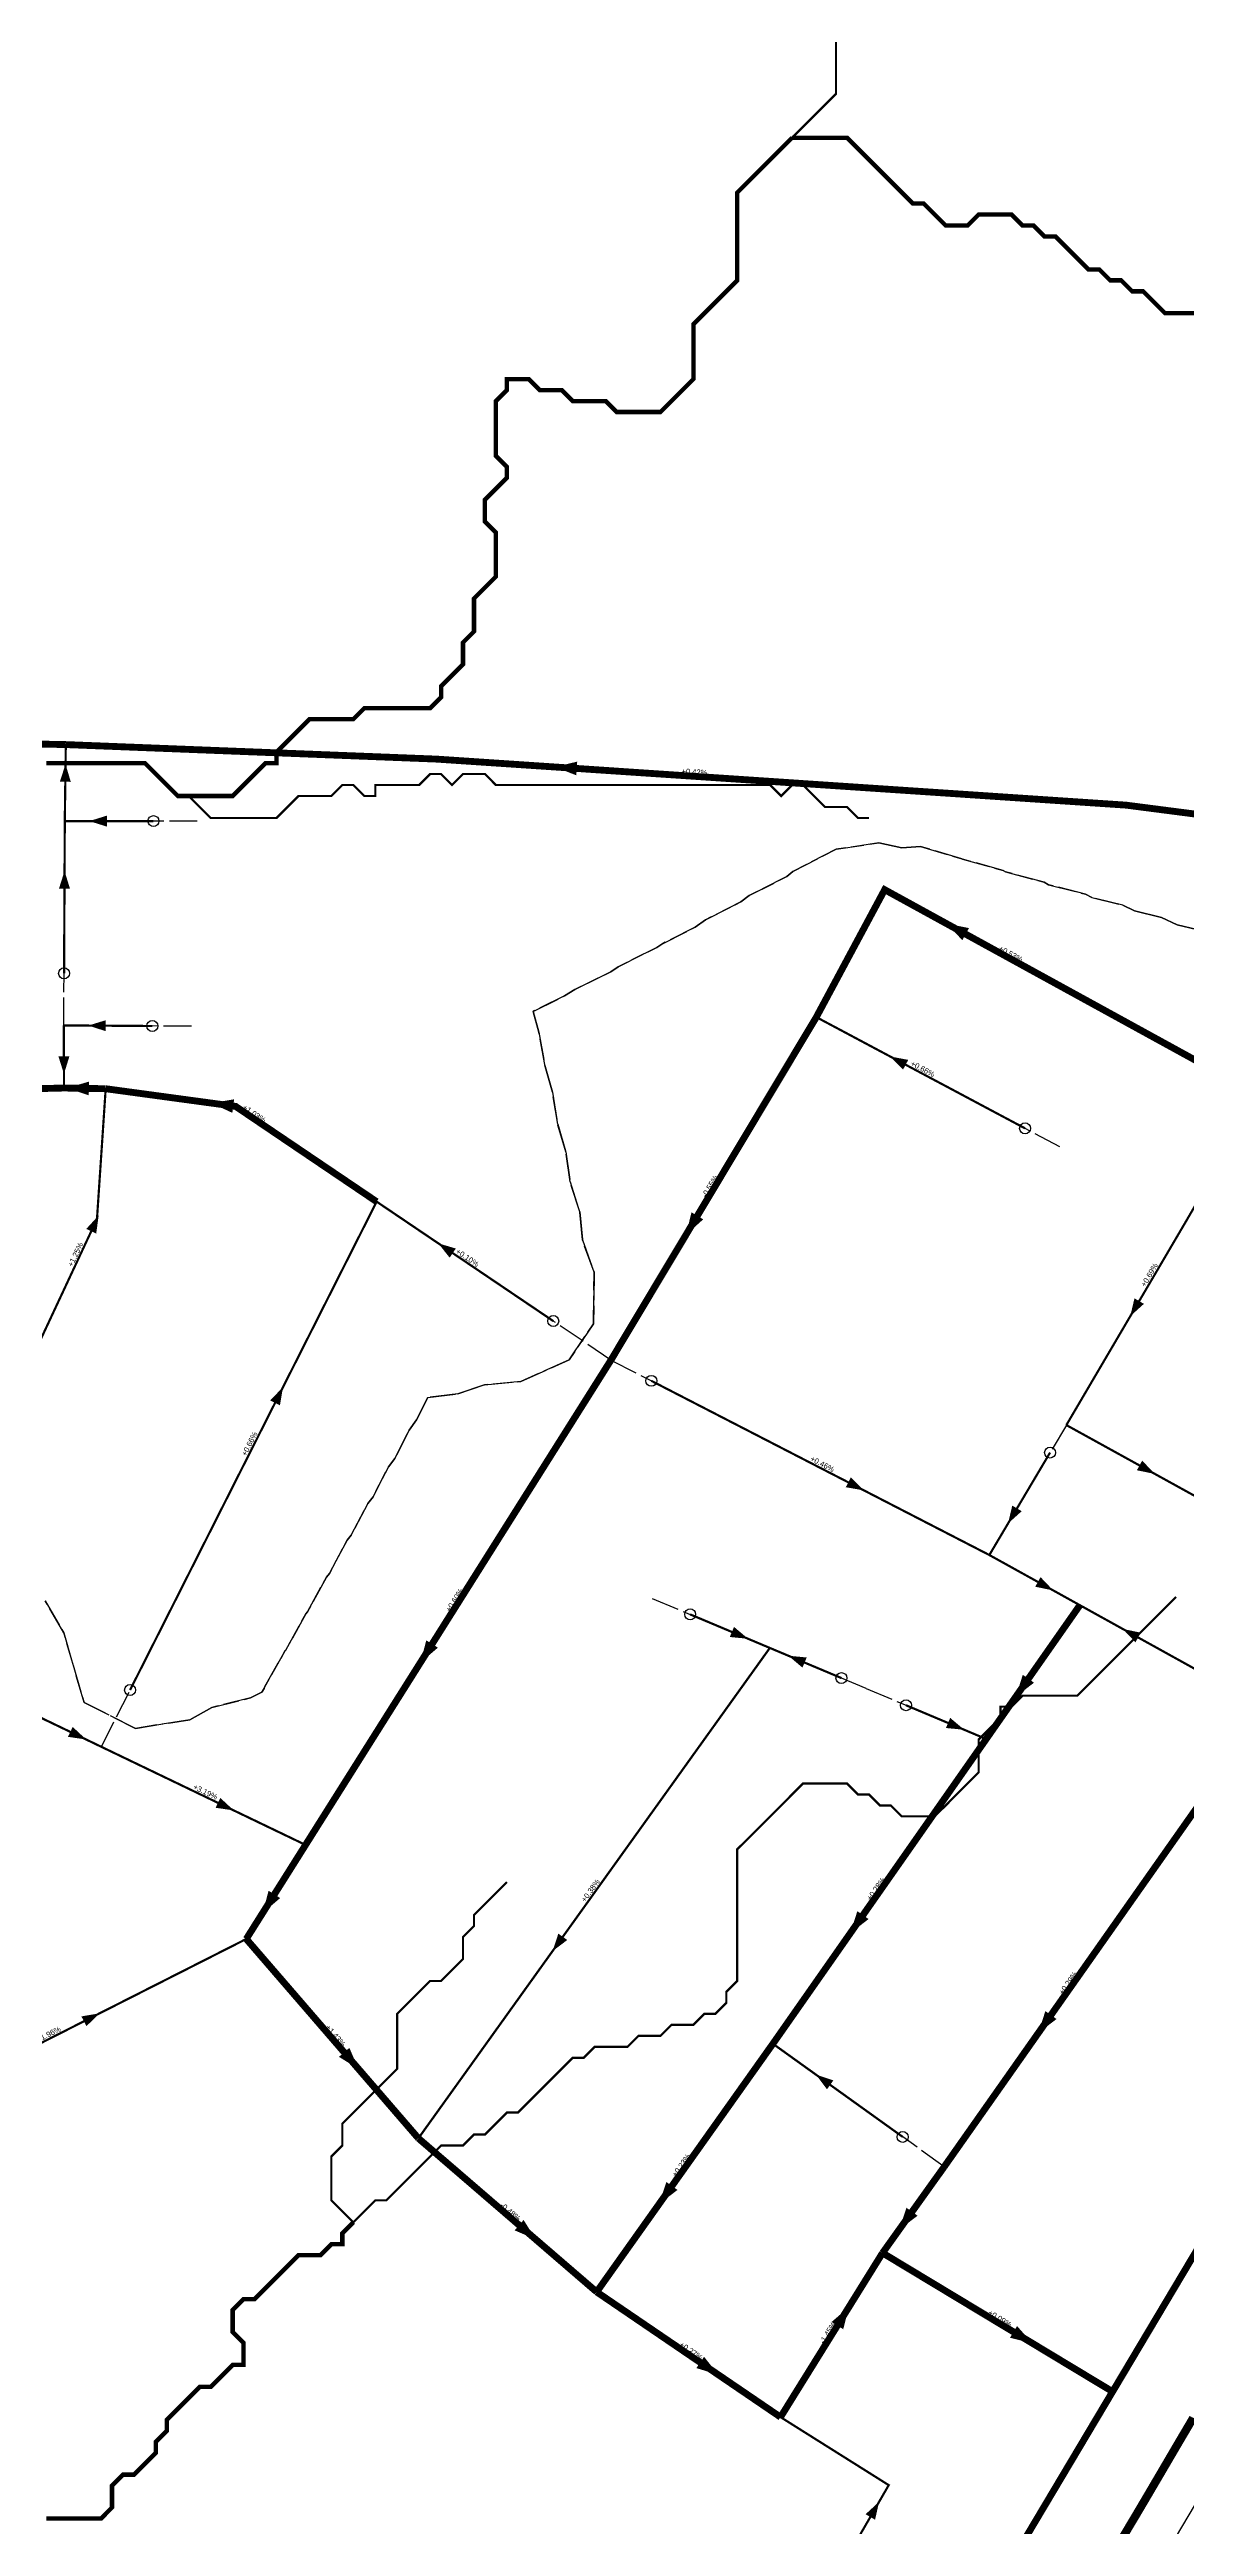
# Model space of a CAD drawing. Header units: metres. Extents: x 442821 to 452274, y 2561971 to 2571293.
# Drawn here: x 446961 to 447375, y 2566253 to 2567157 of the extents above; entities that cross this region are included whole.
import ezdxf
from ezdxf.enums import TextEntityAlignment as Align

# ---------------------------------------------------------------- set-up
doc = ezdxf.new("R2010")
doc.units = ezdxf.units.M
doc.header["$LTSCALE"] = 8
doc.linetypes.add('DASHDOT', pattern=[3.556, 2.54, -0.508, 0, -0.508])
doc.linetypes.add('DASHED', pattern=[1.524, 1.27, -0.254])
for name, color, linetype in [('A_ARROWS', 7, 'Continuous'), ('A_BUILT_2006', 252, 'Continuous'), ('A_CATCHMENTS', 7, 'Continuous'), ('A_ENVELOPE', 3, 'Continuous'), ('A_GRADIENT', 8, 'Continuous'), ('A_HEAD_GAP', 8, 'Continuous'), ('A_HEADS', 8, 'Continuous'), ('A_MAIN_PIPE', 5, 'Continuous'), ('A_STREAMS', 5, 'Continuous')]:
    doc.layers.add(name, color=color, linetype=linetype)

msp = doc.modelspace()

# ---------------------------------------------------------------- linework, layer by layer
at = {"layer": 'A_ARROWS', "color": 2}
for points in [[(446966.53, 2566895.87), (446968.45, 2566889.45), (446964.45, 2566889.5)], [(447144.98, 2566894.87), (447153.13, 2566896.83), (447152.8, 2566891.84)], [(446975.2, 2566875.13), (446981.6, 2566877.13), (446981.6, 2566873.13)], [(446966.17, 2566856.92), (446968.14, 2566850.51), (446964.14, 2566850.53)], [(446974.81, 2566800.56), (446981.22, 2566802.52), (446981.2, 2566798.52)], [(446965.96, 2566782.92), (446963.94, 2566789.31), (446967.94, 2566789.32)], [(446967.05, 2566777.77), (446975.09, 2566780.13), (446975.01, 2566775.13)], [(447019.77, 2566772.28), (447028.03, 2566773.68), (447027.36, 2566768.73)], [(446978.62, 2566731.36), (446977.72, 2566724.71), (446974.1, 2566726.4)], [(447102.44, 2566721.16), (447108.86, 2566719.24), (447106.62, 2566715.92)], [(447045.82, 2566668.67), (447044.72, 2566662.06), (447041.15, 2566663.86)]]:
    msp.add_solid(points, dxfattribs=at)
at = {"layer": 'A_ARROWS', "color": 1}
for points in [[(447287.78, 2566837.76), (447296, 2566836.1), (447293.59, 2566831.71)], [(447267.26, 2566789.29), (447273.85, 2566788.05), (447271.97, 2566784.52)], [(447192.84, 2566724.31), (447194.8, 2566732.46), (447199.09, 2566729.89)], [(447354.83, 2566694.56), (447356.35, 2566701.09), (447359.8, 2566699.07)], [(447257.68, 2566631.04), (447251.08, 2566632.2), (447252.91, 2566635.75)], [(447363.8, 2566637.04), (447357.23, 2566638.38), (447359.17, 2566641.89)], [(447310.25, 2566618.97), (447311.79, 2566625.49), (447315.23, 2566623.45)], [(447326.74, 2566594.55), (447320.17, 2566595.9), (447322.11, 2566599.4)], [(447215.44, 2566576.93), (447208.77, 2566577.57), (447210.32, 2566581.25)], [(447352.09, 2566580.5), (447358.65, 2566579.15), (447356.72, 2566575.65)], [(447095.95, 2566568.24), (447098.1, 2566576.35), (447102.33, 2566573.68)], [(447230.14, 2566570.74), (447236.82, 2566570.1), (447235.27, 2566566.41)], [(447313.09, 2566555.79), (447315.63, 2566563.78), (447319.72, 2566560.91)], [(446974.05, 2566540.19), (446967.42, 2566541.16), (446969.15, 2566544.77)], [(447294.28, 2566543.74), (447287.6, 2566544.38), (447289.16, 2566548.06)], [(447027.88, 2566514.32), (447021.25, 2566515.29), (447022.98, 2566518.89)], [(447038.43, 2566476.93), (447040.58, 2566485.03), (447044.81, 2566482.36)], [(447252.75, 2566469.58), (447255.29, 2566477.57), (447259.39, 2566474.7)], [(447144.15, 2566463.03), (447146.25, 2566469.39), (447149.5, 2566467.06)], [(446978.94, 2566440.31), (446974.14, 2566435.63), (446972.33, 2566439.2)], [(447321.3, 2566433.15), (447323.86, 2566441.13), (447327.94, 2566438.25)], [(447073.37, 2566420.03), (447066.25, 2566424.45), (447070.04, 2566427.72)], [(447240.18, 2566417.97), (447246.55, 2566415.86), (447244.22, 2566412.61)], [(447183.04, 2566370.83), (447185.64, 2566378.8), (447189.71, 2566375.91)], [(447138.01, 2566357.86), (447130.32, 2566361.18), (447133.58, 2566364.97)], [(447270.57, 2566361.45), (447273.2, 2566369.41), (447277.26, 2566366.5)], [(447252.24, 2566333.23), (447250.14, 2566325.11), (447245.9, 2566327.75)], [(447319.1, 2566320), (447310.96, 2566321.99), (447313.54, 2566326.27)], [(447204.6, 2566308.5), (447196.58, 2566310.94), (447199.39, 2566315.07)], [(447263.23, 2566262.18), (447261.76, 2566255.64), (447258.3, 2566257.64)]]:
    msp.add_solid(points, dxfattribs=at)
at = {"layer": 'A_BUILT_2006', "color": 252}
msp.add_lwpolyline([(444423.44, 2563343.22), (444431.48, 2563355.29), (444572.94, 2563267.78), (444295.21, 2562786.94), (444363.08, 2562577.11), (444377.7, 2562576.48), (444569.24, 2562603.97), (444800.07, 2562694.29), (445148.67, 2563361.17), (445469.39, 2563197.45), (445714.59, 2563159.34), (445807.53, 2563389.68), (445994.14, 2563715.01), (446180.57, 2564037.67), (446320.8, 2564284.9), (446551.38, 2564695.06), (447061.57, 2565726.9), (448013.44, 2567331.59), (448231.64, 2567243.66), (448332.26, 2567295.53), (448412.16, 2567436.64)], dxfattribs=at)
at = {"layer": 'A_CATCHMENTS', "color": 2, "linetype": 'DASHED'}
msp.add_lwpolyline([(447379.1, 2566835.6), (447371.94, 2566837.32), (447366.17, 2566840), (447356.41, 2566842.38), (447352.06, 2566844.49), (447340.81, 2566847.3), (447338.52, 2566848.48), (447325.06, 2566851.94), (447323.48, 2566852.82), (447309.32, 2566856.6), (447308.44, 2566857.14), (447293.59, 2566861.28), (447293.39, 2566861.41), (447278.36, 2566865.86), (447271.55, 2566865.33), (447263.12, 2566867.21), (447247.63, 2566864.86), (447231.76, 2566856.79), (447229.57, 2566854.92), (447215.84, 2566847.95), (447212.86, 2566845.68), (447199.92, 2566839.11), (447196.14, 2566836.44), (447184, 2566830.28), (447182.17, 2566829.04), (447168.12, 2566821.99), (447165.36, 2566820.22), (447152.23, 2566813.7), (447148.55, 2566811.41), (447137.05, 2566805.74), (447139.18, 2566798.14), (447141.42, 2566785.58), (447144.09, 2566776.33), (447146.01, 2566764.6), (447149.03, 2566754.49), (447150.56, 2566743.56), (447154.05, 2566732.6), (447155.03, 2566722.41), (447159.29, 2566710.59), (447159.08, 2566691.83), (447150.2, 2566678.69), (447132.57, 2566670.79), (447119.29, 2566669.53), (447109.57, 2566666.28), (447098.64, 2566664.87), (447094.57, 2566656.73), (447091.84, 2566652.99), (447086.62, 2566642.73), (447084.3, 2566639.6), (447078.67, 2566628.74), (447076.77, 2566626.22), (447070.72, 2566614.75), (447069.24, 2566612.83), (447062.76, 2566600.76), (447061.71, 2566599.43), (447054.79, 2566586.78), (447054.19, 2566586.04), (447046.82, 2566572.8), (447046.68, 2566572.64), (447039.09, 2566559.28), (447038.92, 2566558.78), (447038.14, 2566557.43), (447034.03, 2566555.43), (447019.83, 2566551.81), (447011.85, 2566547.41), (446992.01, 2566544.26), (446973.29, 2566553.71), (446965.91, 2566579.03), (446959.06, 2566590.82)], dxfattribs=at)
at = {"layer": 'A_CATCHMENTS', "color": 1, "linetype": 'DASHED'}
for points in [[(446959.06, 2566590.82), (446965.91, 2566579.03), (446973.29, 2566553.71), (446992.01, 2566544.26), (447011.85, 2566547.41), (447019.83, 2566551.81), (447034.03, 2566555.43), (447038.14, 2566557.43), (447038.92, 2566558.78), (447039.09, 2566559.28), (447046.68, 2566572.64), (447046.82, 2566572.8), (447054.19, 2566586.04), (447054.79, 2566586.78), (447061.71, 2566599.43), (447062.76, 2566600.76), (447069.24, 2566612.83), (447070.72, 2566614.75), (447076.77, 2566626.22), (447078.67, 2566628.74), (447084.3, 2566639.6), (447086.62, 2566642.73), (447091.84, 2566652.99), (447094.57, 2566656.73), (447098.64, 2566664.87), (447109.57, 2566666.28), (447119.29, 2566669.53), (447132.57, 2566670.79), (447150.2, 2566678.69), (447159.08, 2566691.83), (447159.29, 2566710.59), (447155.03, 2566722.41), (447154.05, 2566732.6), (447150.56, 2566743.56), (447149.03, 2566754.49), (447146.01, 2566764.6), (447144.09, 2566776.33), (447141.42, 2566785.58), (447139.18, 2566798.14), (447137.05, 2566805.74), (447148.55, 2566811.41), (447152.23, 2566813.7), (447165.36, 2566820.22), (447168.12, 2566821.99), (447182.17, 2566829.04), (447184, 2566830.28), (447196.14, 2566836.44), (447199.92, 2566839.11), (447212.86, 2566845.68), (447215.84, 2566847.95), (447229.57, 2566854.92), (447231.76, 2566856.79), (447247.63, 2566864.86), (447263.12, 2566867.21), (447271.55, 2566865.33), (447278.36, 2566865.86), (447293.39, 2566861.41), (447293.59, 2566861.28), (447308.44, 2566857.14), (447309.32, 2566856.6), (447323.48, 2566852.82), (447325.06, 2566851.94), (447338.52, 2566848.48), (447340.81, 2566847.3), (447352.06, 2566844.49), (447356.41, 2566842.38), (447366.17, 2566840), (447371.94, 2566837.32), (447379.1, 2566835.6)], [(447377.76, 2566292.74), (447373.03, 2566284.73), (447366.84, 2566274.17), (447360.62, 2566263.58), (447357.48, 2566258.26), (447355.42, 2566254.8), (447348.06, 2566242.44)]]:
    msp.add_lwpolyline(points, dxfattribs=at)
at = {"layer": 'A_ENVELOPE', "color": 3}
msp.add_lwpolyline([(447377.76, 2566292.74), (447373.03, 2566284.73), (447366.84, 2566274.17), (447360.62, 2566263.58), (447357.48, 2566258.26), (447355.42, 2566254.8), (447348.06, 2566242.44)], dxfattribs=at)
at = {"layer": 'A_HEAD_GAP', "color": 8, "linetype": 'DASHED'}
for points in [[(447014.59, 2566875.13), (446998.6, 2566875.13)], [(446965.91, 2566800.61), (446966, 2566819.61)], [(447012.41, 2566800.32), (446998.17, 2566800.41)], [(447329.09, 2566756.34), (447316.46, 2566763.07)], [(447165.45, 2566678.58), (447144.4, 2566692.8)], [(447165.45, 2566678.58), (447180.18, 2566670.99)], [(447331.52, 2566654.86), (447325.58, 2566644.83)], [(447180.5, 2566591.64), (447194.32, 2566585.82)], [(447258.45, 2566558.82), (447249.5, 2566562.59)], [(446979.6, 2566537.52), (446990.07, 2566558.24)], [(447258.45, 2566558.82), (447273.04, 2566552.68)], [(447286.99, 2566384.39), (447271.83, 2566395.26)]]:
    msp.add_lwpolyline(points, dxfattribs=at)
at = {"layer": 'A_HEADS', "color": 2}
for centre in [(446998.6, 2566875.13), (446966, 2566819.61), (446998.17, 2566800.41), (447144.4, 2566692.8), (446990.07, 2566558.24)]:
    msp.add_circle(centre, 2, dxfattribs=at)
at = {"layer": 'A_HEADS', "color": 1}
for centre in [(447316.46, 2566763.07), (447180.18, 2566670.99), (447325.58, 2566644.83), (447194.32, 2566585.82), (447249.5, 2566562.59), (447273.04, 2566552.68), (447271.83, 2566395.26)]:
    msp.add_circle(centre, 2, dxfattribs=at)
at = {"layer": 'A_MAIN_PIPE', "color": 5, "const_width": 3}
msp.add_lwpolyline([(447377.76, 2566292.74), (447373.03, 2566284.73), (447366.84, 2566274.17), (447360.62, 2566263.58), (447357.48, 2566258.26), (447355.42, 2566254.8), (447348.06, 2566242.44)], dxfattribs=at)
at = {"layer": 'A_SECONDARY_HEADER', "color": 2, "linetype": 'DASHED', "const_width": 2.5}
for points in [[(446966.63, 2566903.04), (446924.95, 2566903.86)], [(447424.26, 2566871.78), (447353.34, 2566880.95), (447101.95, 2566897.74), (446966.63, 2566903.04)], [(446965.98, 2566777.79), (446923.71, 2566776.75)], [(446981.17, 2566777.53), (446965.98, 2566777.79)]]:
    msp.add_lwpolyline(points, dxfattribs=at)
at = {"layer": 'A_SECONDARY_HEADER', "color": 1, "const_width": 2.5}
for points in [[(447401.87, 2566775.14), (447265.26, 2566850.12), (447240.34, 2566803.64)], [(447165.45, 2566678.58), (447054.06, 2566501.74)], [(447336.45, 2566589.17), (447302.29, 2566540.36)], [(447032.45, 2566467.44), (447095.21, 2566394.74)]]:
    msp.add_lwpolyline(points, dxfattribs=at)
at = {"layer": 'A_SECONDARY_HEADER', "color": 1, "linetype": 'DASHDOT', "const_width": 2.5}
for points in [[(447240.34, 2566803.64), (447165.45, 2566678.58)], [(447054.06, 2566501.74), (447032.45, 2566467.44)], [(447095.21, 2566394.74), (447160.23, 2566338.71)], [(447227.28, 2566293.06), (447264.48, 2566352.93)]]:
    msp.add_lwpolyline(points, dxfattribs=at)
at = {"layer": 'A_SECONDARY_HEADER', "color": 2, "const_width": 2.5}
msp.add_lwpolyline([(447079.99, 2566736.34), (447028.57, 2566771.09), (446981.17, 2566777.53)], dxfattribs=at)
at = {"layer": 'A_SECONDARY_HEADER', "color": 1, "linetype": 'DASHED', "const_width": 2.5}
for points in [[(447302.29, 2566540.36), (447224.5, 2566429.22)], [(447379.96, 2566516.51), (447286.99, 2566384.39)], [(447451.96, 2566476.33), (447348.38, 2566302.35)], [(447224.5, 2566429.22), (447160.23, 2566338.71)], [(447286.99, 2566384.39), (447264.48, 2566352.93)], [(447264.48, 2566352.93), (447348.38, 2566302.35)], [(447160.23, 2566338.71), (447227.28, 2566293.06)], [(447348.38, 2566302.35), (447239.85, 2566120.07)]]:
    msp.add_lwpolyline(points, dxfattribs=at)
at = {"layer": 'A_SECONDARY_MAIN', "color": 2, "linetype": 'DASHED', "const_width": 0.8}
for points in [[(446966.26, 2566875.13), (446966.63, 2566903.04)], [(446998.6, 2566875.13), (446966.26, 2566875.13)], [(446998.17, 2566800.41), (446965.91, 2566800.61)]]:
    msp.add_lwpolyline(points, dxfattribs=at)
at = {"layer": 'A_SECONDARY_MAIN', "color": 2, "linetype": 'DASHDOT', "const_width": 0.8}
msp.add_lwpolyline([(446965.91, 2566800.61), (446965.98, 2566777.79)], dxfattribs=at)
at = {"layer": 'A_SECONDARY_MAIN', "color": 1, "const_width": 0.8}
for points in [[(447316.46, 2566763.07), (447240.34, 2566803.64)], [(447194.32, 2566585.82), (447223.38, 2566573.58)], [(447273.04, 2566552.68), (447302.29, 2566540.36)], [(446979.6, 2566537.52), (447054.06, 2566501.74)]]:
    msp.add_lwpolyline(points, dxfattribs=at)
at = {"layer": 'A_SECONDARY_MAIN', "color": 2, "const_width": 0.8}
msp.add_lwpolyline([(446945.08, 2566659.59), (446978, 2566730.02), (446981.17, 2566777.53)], dxfattribs=at)
at = {"layer": 'A_SECONDARY_MAIN', "color": 1, "linetype": 'DASHED', "const_width": 0.8}
for points in [[(447331.52, 2566654.86), (447379.49, 2566628.39)], [(447303.43, 2566607.47), (447336.45, 2566589.17)], [(447223.38, 2566573.58), (447095.21, 2566394.74)], [(447218, 2566183.9), (447266.74, 2566268.25), (447227.28, 2566293.06)]]:
    msp.add_lwpolyline(points, dxfattribs=at)
at = {"layer": 'A_SECONDARY_MAIN_BRANCH', "color": 2, "const_width": 0.8}
for points in [[(446966, 2566819.61), (446966.26, 2566875.13)], [(446990.07, 2566558.24), (447079.99, 2566736.34)]]:
    msp.add_lwpolyline(points, dxfattribs=at)
at = {"layer": 'A_SECONDARY_MAIN_BRANCH', "color": 1, "const_width": 0.8}
for points in [[(447394.71, 2566762.82), (447375.28, 2566729.39), (447331.52, 2566654.86)], [(447249.5, 2566562.59), (447223.38, 2566573.58)], [(446956.71, 2566548.52), (446979.6, 2566537.52)], [(446889.76, 2566395.1), (447032.45, 2566467.44)], [(447271.83, 2566395.26), (447224.5, 2566429.22)]]:
    msp.add_lwpolyline(points, dxfattribs=at)
at = {"layer": 'A_SECONDARY_MAIN_BRANCH', "color": 2, "linetype": 'DASHED', "const_width": 0.8}
msp.add_lwpolyline([(447144.4, 2566692.8), (447079.99, 2566736.34)], dxfattribs=at)
at = {"layer": 'A_SECONDARY_MAIN_BRANCH', "color": 1, "linetype": 'DASHED', "const_width": 0.8}
for points in [[(447180.18, 2566670.99), (447303.43, 2566607.47)], [(447325.58, 2566644.83), (447303.43, 2566607.47)], [(447384.28, 2566562.67), (447336.45, 2566589.17)]]:
    msp.add_lwpolyline(points, dxfattribs=at)
at = {"layer": 'A_STREAMS', "color": 5}
for points, const_width in [([(447247.51, 2567160.38), (447247.51, 2567156.38), (447247.51, 2567152.38), (447247.51, 2567148.38), (447247.51, 2567144.37), (447247.51, 2567140.37), (447243.51, 2567136.37), (447239.51, 2567132.37), (447235.51, 2567128.37), (447231.51, 2567124.37)], 0.8), ([(447231.51, 2567124.37), (447227.51, 2567120.37), (447223.51, 2567116.36), (447219.51, 2567112.36), (447215.51, 2567108.36), (447211.5, 2567104.36), (447211.5, 2567100.36), (447211.5, 2567096.36), (447211.5, 2567092.36), (447211.5, 2567088.35), (447211.5, 2567084.35), (447211.5, 2567080.35), (447211.5, 2567076.35), (447211.5, 2567072.35), (447207.5, 2567068.35), (447203.5, 2567064.35), (447199.5, 2567060.34), (447195.5, 2567056.34), (447195.5, 2567052.34), (447195.5, 2567048.34), (447195.5, 2567044.34), (447195.5, 2567040.34), (447195.5, 2567036.34), (447191.5, 2567032.33), (447187.5, 2567028.33), (447183.5, 2567024.33), (447179.5, 2567024.33), (447175.5, 2567024.33), (447171.5, 2567024.33), (447167.5, 2567024.33), (447163.5, 2567028.33), (447159.5, 2567028.33), (447155.5, 2567028.33), (447151.5, 2567028.33), (447147.5, 2567032.33), (447143.5, 2567032.33), (447139.49, 2567032.33), (447135.49, 2567036.34), (447131.49, 2567036.34), (447127.49, 2567036.34), (447127.49, 2567032.33), (447123.49, 2567028.33), (447123.49, 2567024.33), (447123.49, 2567020.33), (447123.49, 2567016.33), (447123.49, 2567012.33), (447123.49, 2567008.33), (447127.49, 2567004.32), (447127.49, 2567000.32), (447123.49, 2566996.32), (447119.49, 2566992.32), (447119.49, 2566988.32), (447119.49, 2566984.32), (447123.49, 2566980.32), (447123.49, 2566976.32), (447123.49, 2566972.31), (447123.49, 2566968.31), (447123.49, 2566964.31), (447119.49, 2566960.31), (447115.49, 2566956.31), (447115.49, 2566952.31), (447115.49, 2566948.31), (447115.49, 2566944.3), (447111.49, 2566940.3), (447111.49, 2566936.3), (447111.49, 2566932.3), (447107.49, 2566928.3), (447103.49, 2566924.3), (447103.49, 2566920.3), (447099.49, 2566916.29), (447095.49, 2566916.29), (447091.49, 2566916.29), (447087.49, 2566916.29), (447083.49, 2566916.29), (447079.49, 2566916.29), (447075.49, 2566916.29), (447071.49, 2566912.29), (447067.48, 2566912.29), (447063.48, 2566912.29), (447059.48, 2566912.29), (447055.48, 2566912.29), (447051.48, 2566908.29), (447047.48, 2566904.29), (447043.48, 2566900.29), (447043.48, 2566896.29), (447039.48, 2566896.29), (447035.48, 2566892.29), (447031.48, 2566888.28), (447027.48, 2566884.28), (447023.48, 2566884.28), (447019.48, 2566884.28), (447015.48, 2566884.28), (447011.48, 2566884.28)], 1.6), ([(447379.53, 2567060.34), (447375.53, 2567060.34), (447371.53, 2567060.34), (447367.53, 2567060.34), (447363.53, 2567064.35), (447359.53, 2567068.35), (447355.52, 2567068.35), (447351.52, 2567072.35), (447347.52, 2567072.35), (447343.52, 2567076.35), (447339.52, 2567076.35), (447335.52, 2567080.35), (447331.52, 2567084.35), (447327.52, 2567088.35), (447323.52, 2567088.35), (447319.52, 2567092.36), (447315.52, 2567092.36), (447311.52, 2567096.36), (447307.52, 2567096.36), (447303.52, 2567096.36), (447299.52, 2567096.36), (447295.52, 2567092.36), (447291.52, 2567092.36), (447287.52, 2567092.36), (447283.51, 2567096.36), (447279.51, 2567100.36), (447275.51, 2567100.36), (447271.51, 2567104.36), (447267.51, 2567108.36), (447263.51, 2567112.36), (447259.51, 2567116.36), (447255.51, 2567120.37), (447251.51, 2567124.37), (447247.51, 2567124.37), (447243.51, 2567124.37), (447239.51, 2567124.37), (447235.51, 2567124.37), (447231.51, 2567124.37)], 1.6), ([(447011.48, 2566884.28), (447007.48, 2566884.28), (447003.48, 2566888.28), (446999.48, 2566892.29), (446995.48, 2566896.29), (446991.47, 2566896.29), (446987.47, 2566896.29), (446983.47, 2566896.29), (446979.47, 2566896.29), (446975.47, 2566896.29), (446971.47, 2566896.29), (446967.47, 2566896.29), (446963.47, 2566896.29), (446959.47, 2566896.29)], 1.6), ([(447259.51, 2566876.28), (447255.51, 2566876.28), (447251.51, 2566880.28), (447247.51, 2566880.28), (447243.51, 2566880.28), (447239.51, 2566884.28), (447235.51, 2566888.28), (447231.51, 2566888.28), (447227.51, 2566884.28), (447223.51, 2566888.28), (447219.51, 2566888.28), (447215.51, 2566888.28), (447211.5, 2566888.28), (447207.5, 2566888.28), (447203.5, 2566888.28), (447199.5, 2566888.28), (447195.5, 2566888.28), (447191.5, 2566888.28), (447187.5, 2566888.28), (447183.5, 2566888.28), (447179.5, 2566888.28), (447175.5, 2566888.28), (447171.5, 2566888.28), (447167.5, 2566888.28), (447163.5, 2566888.28), (447159.5, 2566888.28), (447155.5, 2566888.28), (447151.5, 2566888.28), (447147.5, 2566888.28), (447143.5, 2566888.28), (447139.49, 2566888.28), (447135.49, 2566888.28), (447131.49, 2566888.28), (447127.49, 2566888.28), (447123.49, 2566888.28), (447119.49, 2566892.29), (447115.49, 2566892.29), (447111.49, 2566892.29), (447107.49, 2566888.28), (447103.49, 2566892.29), (447099.49, 2566892.29), (447095.49, 2566888.28), (447091.49, 2566888.28), (447087.49, 2566888.28), (447083.49, 2566888.28), (447079.49, 2566888.28), (447079.49, 2566884.28), (447075.49, 2566884.28), (447071.49, 2566888.28), (447067.48, 2566888.28), (447063.48, 2566884.28), (447059.48, 2566884.28), (447055.48, 2566884.28), (447051.48, 2566884.28), (447047.48, 2566880.28), (447043.48, 2566876.28), (447039.48, 2566876.28), (447035.48, 2566876.28), (447031.48, 2566876.28), (447027.48, 2566876.28), (447023.48, 2566876.28), (447019.48, 2566876.28), (447015.48, 2566880.28), (447011.48, 2566884.28)], 0.8), ([(447371.53, 2566592.18), (447367.53, 2566588.18), (447363.53, 2566584.18), (447359.53, 2566580.18), (447355.52, 2566576.18), (447351.52, 2566572.17), (447347.52, 2566568.17), (447343.52, 2566564.17), (447339.52, 2566560.17), (447335.52, 2566556.17), (447331.52, 2566556.17), (447327.52, 2566556.17), (447323.52, 2566556.17), (447319.52, 2566556.17), (447315.52, 2566556.17), (447311.52, 2566552.17), (447307.52, 2566552.17), (447307.52, 2566548.17), (447303.52, 2566544.16), (447299.52, 2566540.16), (447299.52, 2566536.16), (447299.52, 2566532.16), (447299.52, 2566528.16), (447295.52, 2566524.16), (447291.52, 2566520.16), (447287.52, 2566516.15), (447283.51, 2566512.15), (447279.51, 2566512.15), (447275.51, 2566512.15), (447271.51, 2566512.15), (447267.51, 2566516.15), (447263.51, 2566516.15), (447259.51, 2566520.16), (447255.51, 2566520.16), (447251.51, 2566524.16), (447247.51, 2566524.16), (447243.51, 2566524.16), (447239.51, 2566524.16), (447235.51, 2566524.16), (447231.51, 2566520.16), (447227.51, 2566516.15), (447223.51, 2566512.15), (447219.51, 2566508.15), (447215.51, 2566504.15), (447211.5, 2566500.15), (447211.5, 2566496.15), (447211.5, 2566492.15), (447211.5, 2566488.14), (447211.5, 2566484.14), (447211.5, 2566480.14), (447211.5, 2566476.14), (447211.5, 2566472.14), (447211.5, 2566468.14), (447211.5, 2566464.14), (447211.5, 2566460.14), (447211.5, 2566456.13), (447211.5, 2566452.13), (447207.5, 2566448.13), (447207.5, 2566444.13), (447203.5, 2566440.13), (447199.5, 2566440.13), (447195.5, 2566436.13), (447191.5, 2566436.13), (447187.5, 2566436.13), (447183.5, 2566432.13), (447179.5, 2566432.13), (447175.5, 2566432.13), (447171.5, 2566428.12), (447167.5, 2566428.12), (447163.5, 2566428.12), (447159.5, 2566428.12), (447155.5, 2566424.12), (447151.5, 2566424.12), (447147.5, 2566420.12), (447143.5, 2566416.12), (447139.49, 2566412.12), (447135.49, 2566408.12), (447131.49, 2566404.12), (447127.49, 2566404.12), (447123.49, 2566400.11), (447119.49, 2566396.11), (447115.49, 2566396.11), (447111.49, 2566392.11), (447107.49, 2566392.11), (447103.49, 2566392.11), (447099.49, 2566388.11), (447095.49, 2566384.11), (447091.49, 2566380.11), (447087.49, 2566376.11), (447083.49, 2566372.1), (447079.49, 2566372.1), (447075.49, 2566368.1), (447071.49, 2566364.1)], 0.8), ([(447127.49, 2566488.14), (447123.49, 2566484.14), (447119.49, 2566480.14), (447115.49, 2566476.14), (447115.49, 2566472.14), (447111.49, 2566468.14), (447111.49, 2566464.14), (447111.49, 2566460.14), (447107.49, 2566456.13), (447103.49, 2566452.13), (447099.49, 2566452.13), (447095.49, 2566448.13), (447091.49, 2566444.13), (447087.49, 2566440.13), (447087.49, 2566436.13), (447087.49, 2566432.13), (447087.49, 2566428.12), (447087.49, 2566424.12), (447087.49, 2566420.12), (447083.49, 2566416.12), (447079.49, 2566412.12), (447075.49, 2566408.12), (447071.49, 2566404.12), (447067.48, 2566400.11), (447067.48, 2566396.11), (447067.48, 2566392.11), (447063.48, 2566388.11), (447063.48, 2566384.11), (447063.48, 2566380.11), (447063.48, 2566376.11), (447063.48, 2566372.1), (447067.48, 2566368.1), (447071.49, 2566364.1)], 0.8), ([(447071.49, 2566364.1), (447067.48, 2566360.1), (447067.48, 2566356.1), (447063.48, 2566356.1), (447059.48, 2566352.1), (447055.48, 2566352.1), (447051.48, 2566352.1), (447047.48, 2566348.1), (447043.48, 2566344.09), (447039.48, 2566340.09), (447035.48, 2566336.09), (447031.48, 2566336.09), (447027.48, 2566332.09), (447027.48, 2566328.09), (447027.48, 2566324.09), (447031.48, 2566320.09), (447031.48, 2566316.08), (447031.48, 2566312.08), (447027.48, 2566312.08), (447023.48, 2566308.08), (447019.48, 2566304.08), (447015.48, 2566304.08), (447011.48, 2566300.08), (447007.48, 2566296.08), (447003.48, 2566292.08), (447003.48, 2566288.08), (446999.48, 2566284.07), (446999.48, 2566280.07), (446995.48, 2566276.07), (446991.47, 2566272.07), (446987.47, 2566272.07), (446983.47, 2566268.07), (446983.47, 2566264.07), (446983.47, 2566260.07), (446979.47, 2566256.06), (446975.47, 2566256.06), (446971.47, 2566256.06), (446967.47, 2566256.06), (446963.47, 2566256.06), (446959.47, 2566256.06)], 1.6)]:
    msp.add_lwpolyline(points, dxfattribs=dict(at, const_width=const_width))

# ---------------------------------------------------------------- texts
at = {"layer": 'A_GRADIENT', "color": 2}
for s, rotation, p in [('+0.42%', 356.17696, (447195.76, 2566891.48)), ('+1.03%', 325.9475, (447034.46, 2566767.11)), ('+1.25%', 64.95116, (446971.62, 2566716.37)), ('+0.10%', 325.9475, (447112.2, 2566714.57)), ('+0.66%', 63.20973, (447035.03, 2566647.29))]:
    msp.add_text(s, height=2, rotation=rotation, dxfattribs=at).set_placement(p, align=Align.BOTTOM_CENTER)
at = {"layer": 'A_GRADIENT', "color": 1}
for s, rotation, p in [('+0.53%', 331.24235, (447310.45, 2566825.32)), ('+0.66%', 331.94431, (447278.4, 2566783.36)), ('-0.55%', 59.08526, (447202.9, 2566741.11)), ('+0.69%', 59.58386, (447363.19, 2566708.8)), ('+0.46%', -27.26573, (447241.8, 2566639.23)), ('+0.60%', 57.79265, (447109.75, 2566590.16)), ('+3.19%', -25.66976, (447016.83, 2566519.63)), ('+0.38%', 54.37194, (447159.3, 2566484.16)), ('+0.28%', 55.01068, (447263.4, 2566484.79)), ('+0.29%', 54.86714, (447333.47, 2566450.45)), ('+1.96%', 26.88327, (446961.11, 2566431.27)), ('+1.43%', -49.19454, (447063.83, 2566431.09)), ('+0.23%', 54.62312, (447192.37, 2566383.96)), ('-0.48%', -40.75436, (447127.72, 2566366.72)), ('-1.45%', 58.14806, (447245.88, 2566322.99)), ('+0.09%', -31.08593, (447306.43, 2566327.64)), ('+0.27%', -34.24754, (447193.76, 2566315.88))]:
    msp.add_text(s, height=2, rotation=rotation, dxfattribs=at).set_placement(p, align=Align.BOTTOM_CENTER)

doc.saveas('drawing.dxf')
